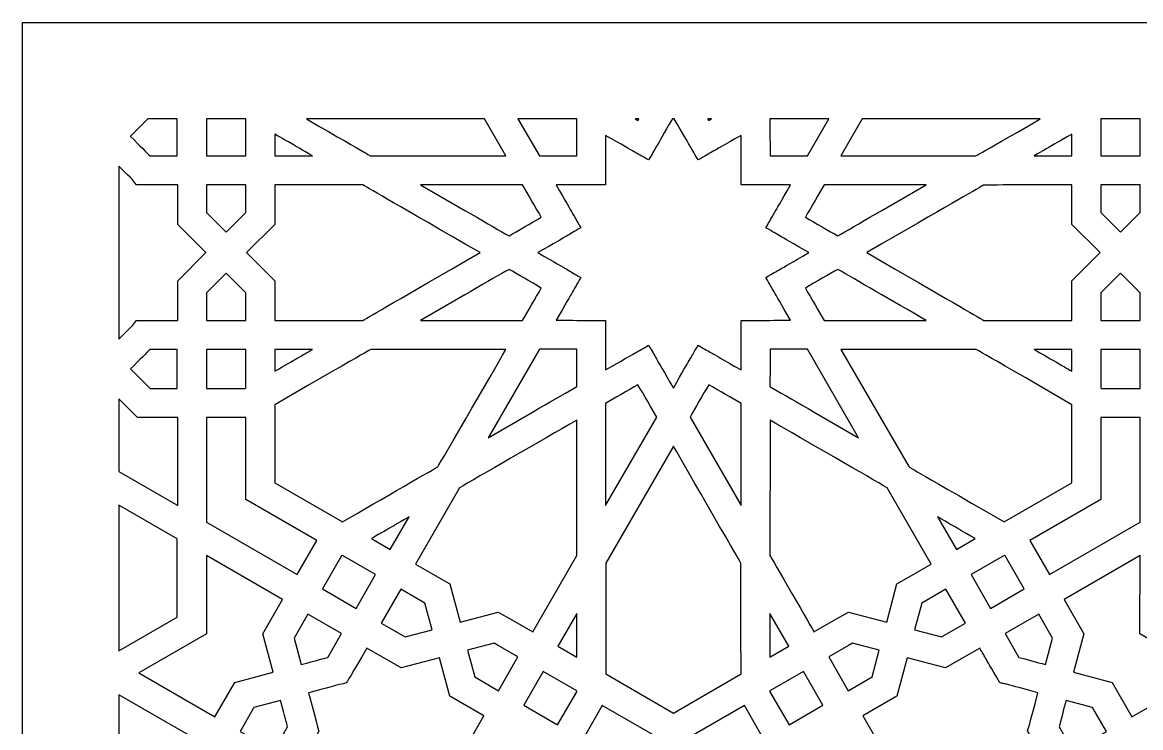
# Model space of a CAD drawing. Header units: millimetres. Extents: x -64 to 64, y -64 to 64.
# Drawn here: x -63.5 to -5, y 26.6 to 63.5 of the extents above; entities that cross this region are included whole.
import ezdxf

# ---------------------------------------------------------------- set-up
doc = ezdxf.new("R2010")
doc.units = ezdxf.units.MM
doc.header["$MEASUREMENT"] = 0
doc.layers.add('layer 1', color=7, linetype='Continuous')

msp = doc.modelspace()

# ---------------------------------------------------------------- linework, layer by layer
at = {"layer": 'layer 1', "color": 250}
for points, knots in [([(-63.5, 63.5), (-63.5, 63.5), (-63.5, -63.5), (-63.5, -63.5), (-63.5, -63.5), (-63.5, -63.5), (63.5, -63.5), (63.5, -63.5), (63.5, -63.5), (63.5, -63.5), (63.5, 63.5), (63.5, 63.5), (63.5, 63.5), (63.5, 63.5), (-63.5, 63.5), (-63.5, 63.5)], [0, 0, 0, 0, 0.2, 0.2, 0.2, 0.2, 0.4, 0.4, 0.4, 0.4, 0.6, 0.6, 0.6, 0.6, 1, 1, 1, 1]), ([(-34.5079, 58.4521), (-34.5079, 58.4521), (-34.5083, 58.4955), (-34.5099, 56.5157), (-34.5099, 56.5157), (-35.1216, 56.5154), (-35.9562, 56.5146), (-36.4629, 56.5146), (-36.4629, 56.5146), (-36.4629, 56.5146), (-37.5813, 58.4521), (-37.5813, 58.4521), (-37.5813, 58.4521), (-37.5813, 58.4521), (-34.5079, 58.4521), (-34.5079, 58.4521)], [0, 0, 0, 0, 0.2, 0.2, 0.2, 0.2, 0.4, 0.4, 0.4, 0.4, 0.6, 0.6, 0.6, 0.6, 1, 1, 1, 1]), ([(-55.4024, 58.4521), (-55.4024, 58.4521), (-55.4024, 56.5203), (-55.4024, 56.5203), (-55.4024, 56.5203), (-55.4024, 56.5203), (-56.824, 56.5203), (-56.824, 56.5203), (-56.824, 56.5203), (-57.0068, 56.7034), (-57.3163, 57.0131), (-57.846, 57.5419), (-57.846, 57.5419), (-57.846, 57.5419), (-57.8469, 57.5426), (-57.8469, 57.5426), (-57.8469, 57.5426), (-57.8469, 57.5426), (-56.937, 58.4521), (-56.937, 58.4521), (-56.937, 58.4521), (-56.937, 58.4521), (-55.4024, 58.4521), (-55.4024, 58.4521)], [0, 0, 0, 0, 0.1428571, 0.1428571, 0.1428571, 0.1428571, 0.2857143, 0.2857143, 0.2857143, 0.2857143, 0.4285714, 0.4285714, 0.4285714, 0.4285714, 0.5714286, 0.5714286, 0.5714286, 0.5714286, 0.7142857, 0.7142857, 0.7142857, 0.7142857, 1, 1, 1, 1]), ([(-51.8177, 58.4521), (-51.8177, 58.4521), (-51.8177, 56.5189), (-51.8177, 56.5189), (-51.8177, 56.5189), (-51.8177, 56.5189), (-53.8624, 56.5189), (-53.8624, 56.5189), (-53.8624, 56.5189), (-53.8624, 56.5189), (-53.8624, 58.4521), (-53.8624, 58.4521), (-53.8624, 58.4521), (-53.8624, 58.4521), (-51.8177, 58.4521), (-51.8177, 58.4521)], [0, 0, 0, 0, 0.2, 0.2, 0.2, 0.2, 0.4, 0.4, 0.4, 0.4, 0.6, 0.6, 0.6, 0.6, 1, 1, 1, 1]), ([(-39.3351, 58.4521), (-39.3351, 58.4521), (-38.2134, 56.5189), (-38.2134, 56.5189), (-38.2134, 56.5189), (-38.369, 56.5189), (-45.1316, 56.5171), (-45.2871, 56.5217), (-45.2871, 56.5217), (-45.2871, 56.5217), (-45.1441, 56.4325), (-48.6424, 58.4521), (-48.6424, 58.4521), (-48.6424, 58.4521), (-39.3351, 58.4521), (-39.3351, 58.4521)], [0, 0, 0, 0, 0.2, 0.2, 0.2, 0.2, 0.4, 0.4, 0.4, 0.4, 0.6, 0.6, 0.6, 0.6, 1, 1, 1, 1]), ([(-29.4037, 58.4521), (-28.4263, 56.7609), (-28.693, 57.2213), (-28.1619, 56.3062), (-28.1619, 56.3062), (-27.3389, 56.7708), (-27.764, 56.5273), (-25.9133, 57.5941), (-25.9133, 57.5941), (-25.9122, 55.4426), (-25.9143, 56.1993), (-25.9094, 55.0037), (-25.9094, 55.0037), (-24.8871, 55.0012), (-25.2776, 55.0016), (-23.3239, 55.0005), (-23.3239, 55.0005), (-24.3403, 53.2398), (-24.1632, 53.5464), (-24.6126, 52.7618), (-24.6126, 52.7618), (-23.798, 52.2845), (-24.2069, 52.5216), (-22.3721, 51.4615), (-22.3721, 51.4615), (-24.2066, 50.4017), (-23.798, 50.6388), (-24.6126, 50.1611), (-24.6126, 50.1611), (-24.1646, 49.3787), (-24.3459, 49.6933), (-23.3239, 47.9227), (-23.3239, 47.9227), (-25.2734, 47.9217), (-24.886, 47.922), (-25.9094, 47.9192), (-25.9094, 47.9192), (-25.914, 45.7045), (-25.9133, 46.2139), (-25.9133, 45.3288), (-25.9133, 45.3288), (-27.7643, 46.3963), (-27.3396, 46.1525), (-28.1619, 46.6171), (-28.1619, 46.6171), (-28.6717, 45.7383), (-28.4456, 46.1289), (-29.4543, 44.3833), (-29.4543, 44.3833), (-30.4847, 46.1666), (-30.3401, 45.9161), (-30.7468, 46.6171), (-30.7468, 46.6171), (-31.5513, 46.1627), (-31.2036, 46.3621), (-32.9946, 45.3295), (-32.9946, 45.3295), (-32.9946, 45.3778), (-32.9989, 47.8709), (-32.999, 47.9192), (-32.999, 47.9192), (-34.0216, 47.922), (-33.6309, 47.9217), (-35.5845, 47.9227), (-35.5845, 47.9227), (-34.5682, 49.6835), (-34.7452, 49.3769), (-34.2959, 50.1611), (-34.2959, 50.1611), (-35.0698, 50.6148), (-34.7395, 50.4236), (-36.535, 51.4615), (-36.535, 51.4615), (-34.7772, 52.4778), (-35.0762, 52.3046), (-34.2959, 52.7618), (-34.2959, 52.7618), (-34.7441, 53.5446), (-34.5627, 53.2299), (-35.5845, 55.0005), (-35.5845, 55.0005), (-33.6353, 55.0016), (-34.0224, 55.0012), (-32.999, 55.0037), (-32.999, 55.0037), (-32.9989, 55.0524), (-32.9946, 57.5455), (-32.9946, 57.5938), (-32.9946, 57.5938), (-31.2033, 56.5609), (-31.5513, 56.7605), (-30.7468, 56.3062), (-30.7468, 56.3062), (-30.3578, 56.9768), (-30.4309, 56.8494), (-29.5047, 58.4521), (-29.5047, 58.4521), (-29.5047, 58.4521), (-29.4037, 58.4521), (-29.4037, 58.4521)], [0, 0, 0, 0, 0.0384615, 0.0384615, 0.0384615, 0.0384615, 0.0769231, 0.0769231, 0.0769231, 0.0769231, 0.1153846, 0.1153846, 0.1153846, 0.1153846, 0.1538462, 0.1538462, 0.1538462, 0.1538462, 0.1923077, 0.1923077, 0.1923077, 0.1923077, 0.2307692, 0.2307692, 0.2307692, 0.2307692, 0.2692308, 0.2692308, 0.2692308, 0.2692308, 0.3076923, 0.3076923, 0.3076923, 0.3076923, 0.3461538, 0.3461538, 0.3461538, 0.3461538, 0.3846154, 0.3846154, 0.3846154, 0.3846154, 0.4230769, 0.4230769, 0.4230769, 0.4230769, 0.4615385, 0.4615385, 0.4615385, 0.4615385, 0.5, 0.5, 0.5, 0.5, 0.5384615, 0.5384615, 0.5384615, 0.5384615, 0.5769231, 0.5769231, 0.5769231, 0.5769231, 0.6153846, 0.6153846, 0.6153846, 0.6153846, 0.6538462, 0.6538462, 0.6538462, 0.6538462, 0.6923077, 0.6923077, 0.6923077, 0.6923077, 0.7307692, 0.7307692, 0.7307692, 0.7307692, 0.7692308, 0.7692308, 0.7692308, 0.7692308, 0.8076923, 0.8076923, 0.8076923, 0.8076923, 0.8461538, 0.8461538, 0.8461538, 0.8461538, 0.8846154, 0.8846154, 0.8846154, 0.8846154, 0.9230769, 0.9230769, 0.9230769, 0.9230769, 1, 1, 1, 1]), ([(-31.2538, 58.4521), (-31.2699, 58.4242), (-31.2877, 58.3935), (-31.3034, 58.3667), (-31.3034, 58.3667), (-31.3512, 58.3942), (-31.4011, 58.4228), (-31.4518, 58.4521), (-31.4518, 58.4521), (-31.4518, 58.4521), (-31.2538, 58.4521), (-31.2538, 58.4521)], [0, 0, 0, 0, 0.25, 0.25, 0.25, 0.25, 0.5, 0.5, 0.5, 0.5, 1, 1, 1, 1]), ([(-27.4567, 58.4521), (-27.5075, 58.4228), (-27.5572, 58.3942), (-27.6052, 58.3667), (-27.6052, 58.3667), (-27.6207, 58.3935), (-27.6384, 58.4242), (-27.6546, 58.4521), (-27.6546, 58.4521), (-27.6546, 58.4521), (-27.4567, 58.4521), (-27.4567, 58.4521)], [0, 0, 0, 0, 0.25, 0.25, 0.25, 0.25, 0.5, 0.5, 0.5, 0.5, 1, 1, 1, 1]), ([(-21.3272, 58.4521), (-21.3272, 58.4521), (-22.4455, 56.5146), (-22.4455, 56.5146), (-22.4455, 56.5146), (-22.9521, 56.5146), (-23.7867, 56.5154), (-24.3988, 56.5157), (-24.3988, 56.5157), (-24.3988, 56.5485), (-24.3995, 58.4161), (-24.3999, 58.4521), (-24.3999, 58.4521), (-24.3999, 58.4521), (-21.3272, 58.4521), (-21.3272, 58.4521)], [0, 0, 0, 0, 0.2, 0.2, 0.2, 0.2, 0.4, 0.4, 0.4, 0.4, 0.6, 0.6, 0.6, 0.6, 1, 1, 1, 1]), ([(-10.2665, 58.4521), (-13.807, 56.4067), (-13.643, 56.5196), (-13.643, 56.5196), (-13.643, 56.5196), (-13.643, 56.5196), (-20.695, 56.5189), (-20.695, 56.5189), (-20.695, 56.5189), (-20.695, 56.5189), (-19.5788, 58.4521), (-19.5788, 58.4521), (-19.5788, 58.4521), (-19.5788, 58.4521), (-10.2665, 58.4521), (-10.2665, 58.4521)], [0, 0, 0, 0, 0.2, 0.2, 0.2, 0.2, 0.4, 0.4, 0.4, 0.4, 0.6, 0.6, 0.6, 0.6, 1, 1, 1, 1]), ([(-5.0461, 58.4521), (-5.0461, 58.4521), (-5.0461, 56.5189), (-5.0461, 56.5189), (-5.0461, 56.5189), (-5.0461, 56.5189), (-7.0915, 56.5189), (-7.0915, 56.5189), (-7.0915, 56.5189), (-7.0915, 56.5189), (-7.0908, 58.4521), (-7.0908, 58.4521), (-7.0908, 58.4521), (-7.0908, 58.4521), (-5.0461, 58.4521), (-5.0461, 58.4521)], [0, 0, 0, 0, 0.2, 0.2, 0.2, 0.2, 0.4, 0.4, 0.4, 0.4, 0.6, 0.6, 0.6, 0.6, 1, 1, 1, 1]), ([(-50.3034, 56.5189), (-50.3034, 56.5189), (-50.3034, 57.6626), (-50.3034, 57.6626), (-50.3034, 57.6626), (-49.4336, 57.1606), (-49.4422, 57.1655), (-48.3222, 56.5189), (-48.3222, 56.5189), (-48.3222, 56.5189), (-50.3034, 56.5189), (-50.3034, 56.5189)], [0, 0, 0, 0, 0.25, 0.25, 0.25, 0.25, 0.5, 0.5, 0.5, 0.5, 1, 1, 1, 1]), ([(-8.6057, 57.6626), (-8.6057, 57.6626), (-8.606, 56.5189), (-8.606, 56.5189), (-8.606, 56.5189), (-8.606, 56.5189), (-10.5865, 56.5189), (-10.5865, 56.5189), (-10.5865, 56.5189), (-9.5155, 57.1373), (-10.0803, 56.8113), (-8.6057, 57.6626)], [0, 0, 0, 0, 0.25, 0.25, 0.25, 0.25, 0.5, 0.5, 0.5, 0.5, 1, 1, 1, 1]), ([(-58.4522, 55.9812), (-57.6187, 55.1483), (-57.808, 55.3572), (-57.5251, 55.0044), (-57.5251, 55.0044), (-56.3999, 55.0044), (-56.5003, 55.0044), (-55.3766, 55.0044), (-55.3766, 55.0044), (-55.3766, 55.0044), (-55.3766, 52.929), (-55.3766, 52.929), (-55.3766, 52.929), (-55.3766, 52.929), (-53.9091, 51.4615), (-53.9091, 51.4615), (-53.9091, 51.4615), (-53.9091, 51.4615), (-55.3766, 49.9943), (-55.3766, 49.9943), (-55.3766, 49.9943), (-55.3766, 49.9943), (-55.3766, 47.9189), (-55.3766, 47.9189), (-55.3766, 47.9189), (-56.5, 47.9189), (-56.4005, 47.9189), (-57.5251, 47.9189), (-57.5251, 47.9189), (-57.8073, 47.5661), (-57.617, 47.7763), (-58.4522, 46.9417), (-58.4522, 46.9417), (-58.4522, 46.9417), (-58.4522, 55.9812), (-58.4522, 55.9812)], [0, 0, 0, 0, 0.1, 0.1, 0.1, 0.1, 0.2, 0.2, 0.2, 0.2, 0.3, 0.3, 0.3, 0.3, 0.4, 0.4, 0.4, 0.4, 0.5, 0.5, 0.5, 0.5, 0.6, 0.6, 0.6, 0.6, 0.7, 0.7, 0.7, 0.7, 0.8, 0.8, 0.8, 0.8, 1, 1, 1, 1]), ([(-51.8162, 53.5563), (-51.8162, 53.5563), (-52.8389, 52.5332), (-52.8389, 52.5332), (-52.8389, 52.5332), (-52.8389, 52.5332), (-53.8624, 53.5563), (-53.8624, 53.5563), (-53.8624, 53.5563), (-53.8624, 53.5563), (-53.8624, 55.0044), (-53.8624, 55.0044), (-53.8624, 55.0044), (-53.8624, 55.0044), (-51.8177, 55.0044), (-51.8177, 55.0044), (-51.8177, 55.0044), (-51.8177, 53.7796), (-51.8162, 53.6815), (-51.8162, 53.5563)], [0, 0, 0, 0, 0.1666667, 0.1666667, 0.1666667, 0.1666667, 0.3333333, 0.3333333, 0.3333333, 0.3333333, 0.5, 0.5, 0.5, 0.5, 0.6666667, 0.6666667, 0.6666667, 0.6666667, 1, 1, 1, 1]), ([(-39.565, 51.4615), (-43.8847, 48.967), (-45.2535, 48.176), (-45.6972, 47.9189), (-45.6972, 47.9189), (-47.4195, 47.9189), (-48.5498, 47.9189), (-50.3018, 47.9189), (-50.3018, 47.9189), (-50.3018, 48.4205), (-50.3018, 48.7119), (-50.3018, 49.9943), (-50.3018, 49.9943), (-50.3018, 49.9943), (-51.7693, 51.4615), (-51.7693, 51.4615), (-51.7693, 51.4615), (-51.7693, 51.4615), (-50.3018, 52.929), (-50.3018, 52.929), (-50.3018, 52.929), (-50.3018, 52.929), (-50.3018, 55.0044), (-50.3018, 55.0044), (-50.3018, 55.0044), (-48.5479, 55.0044), (-47.426, 55.0044), (-45.6972, 55.0044), (-45.6972, 55.0044), (-45.2535, 54.7472), (-43.8847, 53.9563), (-39.565, 51.4615)], [0, 0, 0, 0, 0.1111111, 0.1111111, 0.1111111, 0.1111111, 0.2222222, 0.2222222, 0.2222222, 0.2222222, 0.3333333, 0.3333333, 0.3333333, 0.3333333, 0.4444444, 0.4444444, 0.4444444, 0.4444444, 0.5555556, 0.5555556, 0.5555556, 0.5555556, 0.6666667, 0.6666667, 0.6666667, 0.6666667, 0.7777778, 0.7777778, 0.7777778, 0.7777778, 1, 1, 1, 1]), ([(-42.6716, 55.0044), (-42.6716, 55.0044), (-37.3348, 55.0044), (-37.3348, 55.0044), (-37.3348, 55.0044), (-37.0818, 54.5659), (-36.6657, 53.8445), (-36.359, 53.3125), (-36.359, 53.3125), (-36.8881, 53.0063), (-37.6134, 52.5872), (-38.0493, 52.3349), (-38.0493, 52.3349), (-38.8904, 52.8207), (-40.9869, 54.0314), (-42.6716, 55.0044)], [0, 0, 0, 0, 0.2, 0.2, 0.2, 0.2, 0.4, 0.4, 0.4, 0.4, 0.6, 0.6, 0.6, 0.6, 1, 1, 1, 1]), ([(-20.858, 52.3356), (-21.294, 52.5872), (-22.0197, 53.0066), (-22.5496, 53.3132), (-22.5496, 53.3132), (-22.2426, 53.8452), (-21.8267, 54.5663), (-21.5738, 55.0044), (-21.5738, 55.0044), (-21.5738, 55.0044), (-16.2377, 55.0044), (-16.2377, 55.0044), (-16.2377, 55.0044), (-17.9275, 54.0279), (-20.018, 52.8211), (-20.858, 52.3356)], [0, 0, 0, 0, 0.2, 0.2, 0.2, 0.2, 0.4, 0.4, 0.4, 0.4, 0.6, 0.6, 0.6, 0.6, 1, 1, 1, 1]), ([(-8.6067, 55.0044), (-8.6067, 55.0044), (-8.6067, 52.929), (-8.6067, 52.929), (-8.6067, 52.929), (-8.6067, 52.929), (-7.1392, 51.4615), (-7.1392, 51.4615), (-7.1392, 51.4615), (-7.1392, 51.4615), (-8.6067, 49.9943), (-8.6067, 49.9943), (-8.6067, 49.9943), (-8.6067, 49.9943), (-8.6067, 47.9189), (-8.6067, 47.9189), (-8.6067, 47.9189), (-10.3607, 47.9189), (-11.4826, 47.9189), (-13.2112, 47.9189), (-13.2112, 47.9189), (-13.655, 48.176), (-15.0237, 48.967), (-19.3435, 51.4615), (-19.3435, 51.4615), (-15.1088, 53.9073), (-13.7125, 54.7137), (-13.2412, 54.9871), (-13.2412, 54.9871), (-13.2412, 54.9871), (-13.4521, 55.0044), (-8.6067, 55.0044)], [0, 0, 0, 0, 0.1111111, 0.1111111, 0.1111111, 0.1111111, 0.2222222, 0.2222222, 0.2222222, 0.2222222, 0.3333333, 0.3333333, 0.3333333, 0.3333333, 0.4444444, 0.4444444, 0.4444444, 0.4444444, 0.5555556, 0.5555556, 0.5555556, 0.5555556, 0.6666667, 0.6666667, 0.6666667, 0.6666667, 0.7777778, 0.7777778, 0.7777778, 0.7777778, 1, 1, 1, 1]), ([(-5.0461, 53.5563), (-5.0461, 53.5563), (-6.0695, 52.5332), (-6.0695, 52.5332), (-6.0695, 52.5332), (-6.0695, 52.5332), (-7.0922, 53.5559), (-7.0922, 53.5559), (-7.0922, 53.5559), (-7.0922, 53.6667), (-7.0908, 53.6173), (-7.0908, 55.0044), (-7.0908, 55.0044), (-7.0908, 55.0044), (-5.0461, 55.0044), (-5.0461, 55.0044), (-5.0461, 55.0044), (-5.0461, 55.0044), (-5.0461, 53.5563), (-5.0461, 53.5563)], [0, 0, 0, 0, 0.1666667, 0.1666667, 0.1666667, 0.1666667, 0.3333333, 0.3333333, 0.3333333, 0.3333333, 0.5, 0.5, 0.5, 0.5, 0.6666667, 0.6666667, 0.6666667, 0.6666667, 1, 1, 1, 1]), ([(-53.8624, 47.9189), (-53.8624, 47.9189), (-53.8624, 49.367), (-53.8624, 49.367), (-53.8624, 49.367), (-53.8624, 49.367), (-52.8389, 50.3901), (-52.8389, 50.3901), (-52.8389, 50.3901), (-52.8389, 50.3901), (-51.8162, 49.367), (-51.8162, 49.367), (-51.8162, 49.367), (-51.8162, 49.367), (-51.8177, 49.1952), (-51.8177, 47.9189), (-51.8177, 47.9189), (-51.8177, 47.9189), (-53.8624, 47.9189), (-53.8624, 47.9189)], [0, 0, 0, 0, 0.1666667, 0.1666667, 0.1666667, 0.1666667, 0.3333333, 0.3333333, 0.3333333, 0.3333333, 0.5, 0.5, 0.5, 0.5, 0.6666667, 0.6666667, 0.6666667, 0.6666667, 1, 1, 1, 1]), ([(-37.3348, 47.9189), (-37.3348, 47.9189), (-42.6708, 47.9189), (-42.6708, 47.9189), (-42.6708, 47.9189), (-40.9803, 48.8954), (-38.8891, 50.1033), (-38.0493, 50.588), (-38.0493, 50.588), (-37.6134, 50.3361), (-36.8881, 49.9166), (-36.359, 49.6108), (-36.359, 49.6108), (-36.6657, 49.0784), (-37.0818, 48.357), (-37.3348, 47.9189)], [0, 0, 0, 0, 0.2, 0.2, 0.2, 0.2, 0.4, 0.4, 0.4, 0.4, 0.6, 0.6, 0.6, 0.6, 1, 1, 1, 1]), ([(-16.2366, 47.9189), (-16.2366, 47.9189), (-21.5738, 47.9189), (-21.5738, 47.9189), (-21.5738, 47.9189), (-21.8267, 48.357), (-22.2426, 49.0781), (-22.5496, 49.6101), (-22.5496, 49.6101), (-22.0197, 49.9163), (-21.294, 50.3357), (-20.858, 50.5876), (-20.858, 50.5876), (-20.0163, 50.1015), (-17.9208, 48.8911), (-16.2366, 47.9189)], [0, 0, 0, 0, 0.2, 0.2, 0.2, 0.2, 0.4, 0.4, 0.4, 0.4, 0.6, 0.6, 0.6, 0.6, 1, 1, 1, 1]), ([(-7.0908, 47.9189), (-7.0908, 49.1437), (-7.0922, 49.2418), (-7.0922, 49.367), (-7.0922, 49.367), (-7.0922, 49.367), (-6.0695, 50.3901), (-6.0695, 50.3901), (-6.0695, 50.3901), (-6.0695, 50.3901), (-5.0461, 49.367), (-5.0461, 49.367), (-5.0461, 49.367), (-5.0461, 49.367), (-5.0461, 47.9189), (-5.0461, 47.9189), (-5.0461, 47.9189), (-5.0461, 47.9189), (-7.0908, 47.9189), (-7.0908, 47.9189)], [0, 0, 0, 0, 0.1666667, 0.1666667, 0.1666667, 0.1666667, 0.3333333, 0.3333333, 0.3333333, 0.3333333, 0.5, 0.5, 0.5, 0.5, 0.6666667, 0.6666667, 0.6666667, 0.6666667, 1, 1, 1, 1]), ([(-55.4024, 46.403), (-55.4024, 46.403), (-55.4024, 44.3572), (-55.4024, 44.3572), (-55.4024, 44.3572), (-55.4024, 44.3572), (-56.8234, 44.3572), (-56.8234, 44.3572), (-56.8234, 44.3572), (-56.8234, 44.3572), (-57.8463, 45.3803), (-57.8463, 45.3803), (-57.8463, 45.3803), (-57.314, 45.9119), (-57.0049, 46.2202), (-56.8224, 46.403), (-56.8224, 46.403), (-56.8224, 46.403), (-55.4024, 46.403), (-55.4024, 46.403)], [0, 0, 0, 0, 0.1666667, 0.1666667, 0.1666667, 0.1666667, 0.3333333, 0.3333333, 0.3333333, 0.3333333, 0.5, 0.5, 0.5, 0.5, 0.6666667, 0.6666667, 0.6666667, 0.6666667, 1, 1, 1, 1]), ([(-51.8162, 46.4044), (-51.8162, 45.5433), (-51.8162, 45.2568), (-51.8162, 44.3869), (-51.8162, 44.3869), (-51.8162, 44.3869), (-51.8674, 44.3572), (-51.8674, 44.3572), (-51.8674, 44.3572), (-51.8674, 44.3572), (-53.8624, 44.3572), (-53.8624, 44.3572), (-53.8624, 44.3572), (-53.8624, 44.3572), (-53.8624, 46.4044), (-53.8624, 46.4044), (-53.8624, 46.4044), (-53.8624, 46.4044), (-51.8162, 46.4044), (-51.8162, 46.4044)], [0, 0, 0, 0, 0.1666667, 0.1666667, 0.1666667, 0.1666667, 0.3333333, 0.3333333, 0.3333333, 0.3333333, 0.5, 0.5, 0.5, 0.5, 0.6666667, 0.6666667, 0.6666667, 0.6666667, 1, 1, 1, 1]), ([(-45.2654, 46.4037), (-45.2654, 46.4037), (-38.2134, 46.4044), (-38.2134, 46.4044), (-38.2134, 46.4044), (-38.315, 46.2284), (-41.6526, 40.4294), (-41.7759, 40.2678), (-41.7759, 40.2678), (-41.7759, 40.2678), (-44.8291, 38.4962), (-46.7625, 37.3817), (-46.7625, 37.3817), (-46.7625, 37.3817), (-50.3018, 39.4254), (-50.3018, 39.4254), (-50.3018, 39.4254), (-50.3018, 40.9893), (-50.3018, 42.0931), (-50.3018, 43.5123), (-50.3018, 43.5123), (-45.0321, 46.5547), (-45.2654, 46.4037), (-45.2654, 46.4037)], [0, 0, 0, 0, 0.1428571, 0.1428571, 0.1428571, 0.1428571, 0.2857143, 0.2857143, 0.2857143, 0.2857143, 0.4285714, 0.4285714, 0.4285714, 0.4285714, 0.5714286, 0.5714286, 0.5714286, 0.5714286, 0.7142857, 0.7142857, 0.7142857, 0.7142857, 1, 1, 1, 1]), ([(-50.3018, 45.2614), (-50.3018, 45.2614), (-50.3018, 46.4044), (-50.3018, 46.4044), (-50.3018, 46.4044), (-50.3018, 46.4044), (-48.3222, 46.4044), (-48.3222, 46.4044), (-48.3222, 46.4044), (-48.9412, 46.047), (-49.1758, 45.9116), (-50.3018, 45.2614)], [0, 0, 0, 0, 0.25, 0.25, 0.25, 0.25, 0.5, 0.5, 0.5, 0.5, 1, 1, 1, 1]), ([(-39.1309, 41.7865), (-39.1309, 41.7865), (-36.4629, 46.4083), (-36.4629, 46.4083), (-36.4629, 46.4083), (-35.9562, 46.4083), (-35.1216, 46.4079), (-34.5099, 46.4076), (-34.5099, 46.4076), (-34.5098, 46.2019), (-34.5088, 44.6578), (-34.5079, 44.4549), (-34.5079, 44.4549), (-35.3465, 43.9706), (-37.4413, 42.7616), (-39.1309, 41.7865)], [0, 0, 0, 0, 0.2, 0.2, 0.2, 0.2, 0.4, 0.4, 0.4, 0.4, 0.6, 0.6, 0.6, 0.6, 1, 1, 1, 1]), ([(-22.4455, 46.4083), (-22.4455, 46.4083), (-19.7778, 41.7865), (-19.7778, 41.7865), (-19.7778, 41.7865), (-21.4701, 42.7634), (-23.5606, 43.9699), (-24.3995, 44.4542), (-24.3995, 44.4542), (-24.3992, 44.9576), (-24.3988, 45.7951), (-24.3988, 46.4076), (-24.3988, 46.4076), (-23.7867, 46.4079), (-22.9521, 46.4083), (-22.4455, 46.4083)], [0, 0, 0, 0, 0.2, 0.2, 0.2, 0.2, 0.4, 0.4, 0.4, 0.4, 0.6, 0.6, 0.6, 0.6, 1, 1, 1, 1]), ([(-8.6067, 43.5123), (-8.6067, 43.5123), (-8.6067, 39.4254), (-8.6067, 39.4254), (-8.6067, 39.4254), (-8.6067, 39.4254), (-12.1461, 37.3817), (-12.1461, 37.3817), (-12.1461, 37.3817), (-17.3845, 40.4019), (-16.8938, 40.1158), (-17.1376, 40.2728), (-17.1376, 40.2728), (-17.1376, 40.2728), (-20.695, 46.4044), (-20.695, 46.4044), (-20.695, 46.4044), (-20.695, 46.4044), (-13.6215, 46.4016), (-13.6215, 46.4016), (-13.6215, 46.4016), (-13.6215, 46.4016), (-13.8659, 46.5529), (-8.6067, 43.5123)], [0, 0, 0, 0, 0.1428571, 0.1428571, 0.1428571, 0.1428571, 0.2857143, 0.2857143, 0.2857143, 0.2857143, 0.4285714, 0.4285714, 0.4285714, 0.4285714, 0.5714286, 0.5714286, 0.5714286, 0.5714286, 0.7142857, 0.7142857, 0.7142857, 0.7142857, 1, 1, 1, 1]), ([(-8.6053, 45.2603), (-8.6081, 45.2621), (-9.718, 45.9027), (-10.5865, 46.4044), (-10.5865, 46.4044), (-10.5865, 46.4044), (-8.6053, 46.4044), (-8.6053, 46.4044), (-8.6053, 46.4044), (-8.6053, 46.4044), (-8.6053, 45.2603), (-8.6053, 45.2603)], [0, 0, 0, 0, 0.25, 0.25, 0.25, 0.25, 0.5, 0.5, 0.5, 0.5, 1, 1, 1, 1]), ([(-5.0461, 46.4044), (-5.0461, 46.4044), (-5.0461, 44.3572), (-5.0461, 44.3572), (-5.0461, 44.3572), (-5.0461, 44.3572), (-7.0411, 44.3572), (-7.0411, 44.3572), (-7.0411, 44.3572), (-7.0411, 44.3572), (-7.0908, 44.3858), (-7.0908, 44.3858), (-7.0908, 44.3858), (-7.0908, 44.3858), (-7.0908, 46.4044), (-7.0908, 46.4044), (-7.0908, 46.4044), (-7.0908, 46.4044), (-5.0461, 46.4044), (-5.0461, 46.4044)], [0, 0, 0, 0, 0.1666667, 0.1666667, 0.1666667, 0.1666667, 0.3333333, 0.3333333, 0.3333333, 0.3333333, 0.5, 0.5, 0.5, 0.5, 0.6666667, 0.6666667, 0.6666667, 0.6666667, 1, 1, 1, 1]), ([(-32.9944, 38.2436), (-32.9949, 40.1976), (-32.9957, 42.6113), (-32.9964, 43.5804), (-32.9964, 43.5804), (-32.5602, 43.8319), (-31.8334, 44.251), (-31.3034, 44.5565), (-31.3034, 44.5565), (-30.9957, 44.0242), (-30.5792, 43.3031), (-30.3264, 42.8653), (-30.3264, 42.8653), (-30.3264, 42.8653), (-32.9944, 38.2436), (-32.9944, 38.2436)], [0, 0, 0, 0, 0.2, 0.2, 0.2, 0.2, 0.4, 0.4, 0.4, 0.4, 0.6, 0.6, 0.6, 0.6, 1, 1, 1, 1]), ([(-28.5822, 42.8657), (-28.3293, 43.3031), (-27.9125, 44.0242), (-27.6052, 44.5565), (-27.6052, 44.5565), (-27.075, 44.251), (-26.349, 43.8319), (-25.9129, 43.5801), (-25.9129, 43.5801), (-25.9133, 42.6099), (-25.9136, 40.1916), (-25.914, 38.2443), (-25.914, 38.2443), (-25.914, 38.2443), (-28.5822, 42.8657), (-28.5822, 42.8657)], [0, 0, 0, 0, 0.2, 0.2, 0.2, 0.2, 0.4, 0.4, 0.4, 0.4, 0.6, 0.6, 0.6, 0.6, 1, 1, 1, 1]), ([(-58.4522, 43.8189), (-58.4522, 43.8189), (-57.4762, 42.8431), (-57.4762, 42.8431), (-57.4762, 42.8431), (-57.4762, 42.8431), (-55.3766, 42.8431), (-55.3766, 42.8431), (-55.3766, 42.8431), (-55.3766, 42.8431), (-55.3766, 38.2425), (-55.3766, 38.2425), (-55.3766, 38.2425), (-55.3766, 38.2425), (-58.4522, 40.0195), (-58.4522, 40.0195), (-58.4522, 40.0195), (-58.4522, 40.0195), (-58.4522, 43.8189), (-58.4522, 43.8189)], [0, 0, 0, 0, 0.1666667, 0.1666667, 0.1666667, 0.1666667, 0.3333333, 0.3333333, 0.3333333, 0.3333333, 0.5, 0.5, 0.5, 0.5, 0.6666667, 0.6666667, 0.6666667, 0.6666667, 1, 1, 1, 1]), ([(-51.8177, 42.8431), (-51.8177, 42.8431), (-51.8177, 38.5498), (-51.8177, 38.5498), (-51.8177, 38.5498), (-51.8177, 38.5498), (-48.1003, 36.4035), (-48.1003, 36.4035), (-48.1003, 36.4035), (-48.1003, 36.4035), (-49.1208, 34.6354), (-49.1208, 34.6354), (-49.1208, 34.6354), (-49.1208, 34.6354), (-49.1351, 34.6435), (-49.1351, 34.6435), (-49.1351, 34.6435), (-49.1351, 34.6435), (-49.1364, 34.641), (-49.1364, 34.641), (-49.1364, 34.641), (-49.1364, 34.641), (-53.8624, 37.3698), (-53.8624, 37.3698), (-53.8624, 37.3698), (-53.8624, 37.3698), (-53.8624, 42.8431), (-53.8624, 42.8431), (-53.8624, 42.8431), (-53.8624, 42.8431), (-51.8177, 42.8431), (-51.8177, 42.8431)], [0, 0, 0, 0, 0.1111111, 0.1111111, 0.1111111, 0.1111111, 0.2222222, 0.2222222, 0.2222222, 0.2222222, 0.3333333, 0.3333333, 0.3333333, 0.3333333, 0.4444444, 0.4444444, 0.4444444, 0.4444444, 0.5555556, 0.5555556, 0.5555556, 0.5555556, 0.6666667, 0.6666667, 0.6666667, 0.6666667, 0.7777778, 0.7777778, 0.7777778, 0.7777778, 1, 1, 1, 1]), ([(-36.809, 31.6368), (-36.809, 31.6368), (-37.8653, 32.2464), (-37.8653, 32.2464), (-37.8653, 32.2464), (-37.8653, 32.2464), (-37.8661, 32.2449), (-37.8661, 32.2449), (-37.8661, 32.2449), (-37.8661, 32.2449), (-38.6073, 32.6732), (-38.6073, 32.6732), (-38.6073, 32.6732), (-38.6073, 32.6732), (-40.6115, 32.1363), (-40.6115, 32.1363), (-40.6115, 32.1363), (-40.6115, 32.1363), (-41.1489, 34.1408), (-41.1489, 34.1408), (-41.1489, 34.1408), (-41.1489, 34.1408), (-41.9185, 34.5849), (-41.9185, 34.5849), (-41.9185, 34.5849), (-41.9185, 34.5849), (-41.9179, 34.586), (-41.9179, 34.586), (-41.9179, 34.586), (-41.9179, 34.586), (-42.9453, 35.1794), (-42.9453, 35.1794), (-42.9453, 35.1794), (-42.9453, 35.1794), (-40.6436, 39.1661), (-40.6436, 39.1661), (-40.6436, 39.1661), (-39.7691, 39.6699), (-36.3259, 41.6571), (-34.5099, 42.7055), (-34.5099, 42.7055), (-34.5099, 40.5783), (-34.5088, 36.6561), (-34.5069, 35.6239), (-34.5069, 35.6239), (-34.5069, 35.6239), (-36.809, 31.6368), (-36.809, 31.6368)], [0, 0, 0, 0, 0.0769231, 0.0769231, 0.0769231, 0.0769231, 0.1538462, 0.1538462, 0.1538462, 0.1538462, 0.2307692, 0.2307692, 0.2307692, 0.2307692, 0.3076923, 0.3076923, 0.3076923, 0.3076923, 0.3846154, 0.3846154, 0.3846154, 0.3846154, 0.4615385, 0.4615385, 0.4615385, 0.4615385, 0.5384615, 0.5384615, 0.5384615, 0.5384615, 0.6153846, 0.6153846, 0.6153846, 0.6153846, 0.6923077, 0.6923077, 0.6923077, 0.6923077, 0.7692308, 0.7692308, 0.7692308, 0.7692308, 0.8461538, 0.8461538, 0.8461538, 0.8461538, 1, 1, 1, 1]), ([(-24.3981, 42.7052), (-22.5817, 41.6564), (-19.1396, 39.6699), (-18.2651, 39.1661), (-18.2651, 39.1661), (-18.2651, 39.1661), (-15.9643, 35.1815), (-15.9643, 35.1815), (-15.9643, 35.1815), (-15.9643, 35.1815), (-16.9951, 34.586), (-16.9951, 34.586), (-16.9951, 34.586), (-16.9951, 34.586), (-16.9933, 34.5828), (-16.9933, 34.5828), (-16.9933, 34.5828), (-16.9933, 34.5828), (-17.7595, 34.1408), (-17.7595, 34.1408), (-17.7595, 34.1408), (-17.7595, 34.1408), (-18.2972, 32.1363), (-18.2972, 32.1363), (-18.2972, 32.1363), (-18.2972, 32.1363), (-20.3013, 32.6732), (-20.3013, 32.6732), (-20.3013, 32.6732), (-20.3013, 32.6732), (-21.0457, 32.2432), (-21.0457, 32.2432), (-21.0457, 32.2432), (-21.0457, 32.2432), (-21.0474, 32.2464), (-21.0474, 32.2464), (-21.0474, 32.2464), (-21.0474, 32.2464), (-22.1005, 31.6385), (-22.1005, 31.6385), (-22.1005, 31.6385), (-22.1022, 31.6413), (-24.4016, 35.6249), (-24.4016, 35.6249), (-24.4016, 35.6249), (-24.3995, 36.6586), (-24.3988, 40.5779), (-24.3981, 42.7052)], [0, 0, 0, 0, 0.0769231, 0.0769231, 0.0769231, 0.0769231, 0.1538462, 0.1538462, 0.1538462, 0.1538462, 0.2307692, 0.2307692, 0.2307692, 0.2307692, 0.3076923, 0.3076923, 0.3076923, 0.3076923, 0.3846154, 0.3846154, 0.3846154, 0.3846154, 0.4615385, 0.4615385, 0.4615385, 0.4615385, 0.5384615, 0.5384615, 0.5384615, 0.5384615, 0.6153846, 0.6153846, 0.6153846, 0.6153846, 0.6923077, 0.6923077, 0.6923077, 0.6923077, 0.7692308, 0.7692308, 0.7692308, 0.7692308, 0.8461538, 0.8461538, 0.8461538, 0.8461538, 1, 1, 1, 1]), ([(-7.0908, 38.5498), (-7.0908, 38.5498), (-7.0908, 42.8431), (-7.0908, 42.8431), (-7.0908, 42.8431), (-7.0908, 42.8431), (-5.0461, 42.8431), (-5.0461, 42.8431), (-5.0461, 42.8431), (-5.0461, 42.8431), (-5.0461, 37.3698), (-5.0461, 37.3698), (-5.0461, 37.3698), (-5.0461, 37.3698), (-9.7755, 34.6393), (-9.7755, 34.6393), (-9.7755, 34.6393), (-9.7755, 34.6393), (-9.7779, 34.6435), (-9.7779, 34.6435), (-9.7779, 34.6435), (-9.7779, 34.6435), (-9.7885, 34.6371), (-9.7885, 34.6371), (-9.7885, 34.6371), (-9.7885, 34.6371), (-10.8081, 36.4035), (-10.8081, 36.4035), (-10.8081, 36.4035), (-10.8081, 36.4035), (-7.0908, 38.5498), (-7.0908, 38.5498)], [0, 0, 0, 0, 0.1111111, 0.1111111, 0.1111111, 0.1111111, 0.2222222, 0.2222222, 0.2222222, 0.2222222, 0.3333333, 0.3333333, 0.3333333, 0.3333333, 0.4444444, 0.4444444, 0.4444444, 0.4444444, 0.5555556, 0.5555556, 0.5555556, 0.5555556, 0.6666667, 0.6666667, 0.6666667, 0.6666667, 0.7777778, 0.7777778, 0.7777778, 0.7777778, 1, 1, 1, 1]), ([(-25.9189, 35.2231), (-25.9189, 35.2231), (-25.9151, 29.4344), (-25.9151, 29.4323), (-25.9151, 29.4323), (-25.9151, 29.4323), (-29.4543, 27.3893), (-29.4543, 27.3893), (-29.4543, 27.3893), (-29.4543, 27.3893), (-32.9937, 29.4323), (-32.9937, 29.4323), (-32.9937, 29.4323), (-32.9937, 29.6616), (-32.9872, 35.228), (-32.9872, 35.228), (-32.9872, 35.228), (-32.9872, 35.228), (-29.4543, 41.3473), (-29.4543, 41.3473), (-29.4543, 41.3473), (-29.4327, 41.3103), (-25.9189, 35.2231), (-25.9189, 35.2231)], [0, 0, 0, 0, 0.1428571, 0.1428571, 0.1428571, 0.1428571, 0.2857143, 0.2857143, 0.2857143, 0.2857143, 0.4285714, 0.4285714, 0.4285714, 0.4285714, 0.5714286, 0.5714286, 0.5714286, 0.5714286, 0.7142857, 0.7142857, 0.7142857, 0.7142857, 1, 1, 1, 1]), ([(-58.4522, 38.257), (-58.4522, 38.257), (-55.4064, 36.4935), (-55.4064, 36.4935), (-55.4064, 36.4935), (-55.4064, 36.4935), (-55.4054, 32.4048), (-55.4054, 32.4048), (-55.4054, 32.4048), (-55.4054, 32.4048), (-58.4522, 30.6462), (-58.4522, 30.6462), (-58.4522, 30.6462), (-58.4522, 30.6462), (-58.4522, 38.257), (-58.4522, 38.257)], [0, 0, 0, 0, 0.2, 0.2, 0.2, 0.2, 0.4, 0.4, 0.4, 0.4, 0.6, 0.6, 0.6, 0.6, 1, 1, 1, 1]), ([(-44.2568, 35.9364), (-44.2568, 35.9364), (-45.2462, 36.5076), (-45.2462, 36.5076), (-45.2462, 36.5076), (-44.5795, 36.8931), (-44.6655, 36.8434), (-43.2675, 37.6502), (-43.2675, 37.6502), (-43.2675, 37.6502), (-44.2568, 35.9364), (-44.2568, 35.9364)], [0, 0, 0, 0, 0.25, 0.25, 0.25, 0.25, 0.5, 0.5, 0.5, 0.5, 1, 1, 1, 1]), ([(-13.6645, 36.5093), (-13.6645, 36.5093), (-14.653, 35.9385), (-14.653, 35.9385), (-14.653, 35.9385), (-14.653, 35.9385), (-15.6418, 37.6509), (-15.6418, 37.6509), (-15.6418, 37.6509), (-14.3531, 36.9069), (-15.0594, 37.3151), (-13.6645, 36.5093)], [0, 0, 0, 0, 0.25, 0.25, 0.25, 0.25, 0.5, 0.5, 0.5, 0.5, 1, 1, 1, 1]), ([(-53.8669, 35.6239), (-53.8669, 35.6239), (-49.8937, 33.3301), (-49.8937, 33.3301), (-49.8937, 33.3301), (-49.8937, 33.3301), (-50.9293, 31.5362), (-50.9293, 31.5362), (-50.9293, 31.5362), (-50.9293, 31.5362), (-50.391, 29.5264), (-50.391, 29.5264), (-50.391, 29.5264), (-50.391, 29.5264), (-52.3958, 28.9881), (-52.3958, 28.9881), (-52.3958, 28.9881), (-52.3958, 28.9881), (-53.4327, 27.1921), (-53.4327, 27.1921), (-53.4327, 27.1921), (-53.4327, 27.1921), (-57.408, 29.4873), (-57.408, 29.4873), (-57.408, 29.4873), (-57.408, 29.4873), (-53.8703, 31.5295), (-53.8703, 31.5295), (-53.8703, 31.5295), (-53.8703, 31.5295), (-53.8669, 35.6239), (-53.8669, 35.6239)], [0, 0, 0, 0, 0.1111111, 0.1111111, 0.1111111, 0.1111111, 0.2222222, 0.2222222, 0.2222222, 0.2222222, 0.3333333, 0.3333333, 0.3333333, 0.3333333, 0.4444444, 0.4444444, 0.4444444, 0.4444444, 0.5555556, 0.5555556, 0.5555556, 0.5555556, 0.6666667, 0.6666667, 0.6666667, 0.6666667, 0.7777778, 0.7777778, 0.7777778, 0.7777778, 1, 1, 1, 1]), ([(-47.8096, 33.8783), (-47.8096, 33.8783), (-46.8138, 35.603), (-46.8138, 35.603), (-46.8138, 35.603), (-46.8138, 35.603), (-46.7637, 35.632), (-46.7637, 35.632), (-46.7637, 35.632), (-46.7637, 35.632), (-45.0298, 34.6311), (-45.0298, 34.6311), (-45.0298, 34.6311), (-45.0298, 34.6311), (-46.051, 32.863), (-46.051, 32.863), (-46.051, 32.863), (-46.051, 32.863), (-47.8096, 33.8783), (-47.8096, 33.8783)], [0, 0, 0, 0, 0.1666667, 0.1666667, 0.1666667, 0.1666667, 0.3333333, 0.3333333, 0.3333333, 0.3333333, 0.5, 0.5, 0.5, 0.5, 0.6666667, 0.6666667, 0.6666667, 0.6666667, 1, 1, 1, 1]), ([(-12.8619, 32.863), (-12.8619, 32.863), (-13.8818, 34.6294), (-13.8818, 34.6294), (-13.8818, 34.6294), (-13.8818, 34.6294), (-12.1447, 35.632), (-12.1447, 35.632), (-12.1447, 35.632), (-12.1447, 35.632), (-12.0946, 35.603), (-12.0946, 35.603), (-12.0946, 35.603), (-12.0946, 35.603), (-11.0998, 33.8801), (-11.0998, 33.8801), (-11.0998, 33.8801), (-11.0998, 33.8801), (-12.8619, 32.863), (-12.8619, 32.863)], [0, 0, 0, 0, 0.1666667, 0.1666667, 0.1666667, 0.1666667, 0.3333333, 0.3333333, 0.3333333, 0.3333333, 0.5, 0.5, 0.5, 0.5, 0.6666667, 0.6666667, 0.6666667, 0.6666667, 1, 1, 1, 1]), ([(-1.5071, 29.4838), (-1.5071, 29.4838), (-5.4758, 27.1921), (-5.4758, 27.1921), (-5.4758, 27.1921), (-5.4758, 27.1921), (-6.5126, 28.9881), (-6.5126, 28.9881), (-6.5126, 28.9881), (-6.5126, 28.9881), (-8.5217, 29.5275), (-8.5217, 29.5275), (-8.5217, 29.5275), (-8.5217, 29.5275), (-7.9834, 31.5362), (-7.9834, 31.5362), (-7.9834, 31.5362), (-7.9834, 31.5362), (-9.0181, 33.328), (-9.0181, 33.328), (-9.0181, 33.328), (-9.0181, 33.328), (-5.0447, 35.6217), (-5.0447, 35.6217), (-5.0447, 35.6217), (-5.0447, 35.6217), (-5.0532, 31.5299), (-5.0532, 31.5299), (-5.0532, 31.5299), (-5.0532, 31.5299), (-1.5071, 29.4838), (-1.5071, 29.4838)], [0, 0, 0, 0, 0.1111111, 0.1111111, 0.1111111, 0.1111111, 0.2222222, 0.2222222, 0.2222222, 0.2222222, 0.3333333, 0.3333333, 0.3333333, 0.3333333, 0.4444444, 0.4444444, 0.4444444, 0.4444444, 0.5555556, 0.5555556, 0.5555556, 0.5555556, 0.6666667, 0.6666667, 0.6666667, 0.6666667, 0.7777778, 0.7777778, 0.7777778, 0.7777778, 1, 1, 1, 1]), ([(-42.6621, 33.2645), (-42.6621, 33.2645), (-42.6616, 33.2655), (-42.6616, 33.2655), (-42.6616, 33.2655), (-42.6616, 33.2655), (-42.4492, 33.1428), (-42.4492, 33.1428), (-42.4492, 33.1428), (-42.4492, 33.1428), (-42.0745, 31.7454), (-42.0745, 31.7454), (-42.0745, 31.7454), (-42.0745, 31.7454), (-43.4721, 31.3708), (-43.4721, 31.3708), (-43.4721, 31.3708), (-43.4721, 31.3708), (-44.7264, 32.0947), (-44.7264, 32.0947), (-44.7264, 32.0947), (-44.7264, 32.0947), (-43.7038, 33.866), (-43.7038, 33.866), (-43.7038, 33.866), (-43.7038, 33.866), (-42.6621, 33.2645), (-42.6621, 33.2645)], [0, 0, 0, 0, 0.125, 0.125, 0.125, 0.125, 0.25, 0.25, 0.25, 0.25, 0.375, 0.375, 0.375, 0.375, 0.5, 0.5, 0.5, 0.5, 0.625, 0.625, 0.625, 0.625, 0.75, 0.75, 0.75, 0.75, 1, 1, 1, 1]), ([(-15.2047, 33.866), (-15.2047, 33.866), (-14.182, 32.0947), (-14.182, 32.0947), (-14.182, 32.0947), (-14.182, 32.0947), (-15.4365, 31.3708), (-15.4365, 31.3708), (-15.4365, 31.3708), (-15.4365, 31.3708), (-16.8338, 31.7454), (-16.8338, 31.7454), (-16.8338, 31.7454), (-16.8338, 31.7454), (-16.4592, 33.1428), (-16.4592, 33.1428), (-16.4592, 33.1428), (-16.4592, 33.1428), (-16.2468, 33.2655), (-16.2468, 33.2655), (-16.2468, 33.2655), (-16.2468, 33.2655), (-16.2465, 33.2645), (-16.2465, 33.2645), (-16.2465, 33.2645), (-16.2465, 33.2645), (-15.2047, 33.866), (-15.2047, 33.866)], [0, 0, 0, 0, 0.125, 0.125, 0.125, 0.125, 0.25, 0.25, 0.25, 0.25, 0.375, 0.375, 0.375, 0.375, 0.5, 0.5, 0.5, 0.5, 0.625, 0.625, 0.625, 0.625, 0.75, 0.75, 0.75, 0.75, 1, 1, 1, 1]), ([(-46.8103, 31.5496), (-46.8103, 31.5496), (-47.5325, 30.299), (-47.5325, 30.299), (-47.5325, 30.299), (-47.7459, 30.2419), (-48.088, 30.1498), (-48.6426, 30.0013), (-48.6426, 30.0013), (-48.6426, 30.0013), (-48.9206, 29.9265), (-48.9206, 29.9265), (-48.9206, 29.9265), (-48.9206, 29.9265), (-49.2917, 31.3115), (-49.2917, 31.3115), (-49.2917, 31.3115), (-49.2917, 31.3115), (-48.5681, 32.5646), (-48.5681, 32.5646), (-48.5681, 32.5646), (-48.5681, 32.5646), (-46.8103, 31.5496), (-46.8103, 31.5496)], [0, 0, 0, 0, 0.1428571, 0.1428571, 0.1428571, 0.1428571, 0.2857143, 0.2857143, 0.2857143, 0.2857143, 0.4285714, 0.4285714, 0.4285714, 0.4285714, 0.5714286, 0.5714286, 0.5714286, 0.5714286, 0.7142857, 0.7142857, 0.7142857, 0.7142857, 1, 1, 1, 1]), ([(-35.4977, 30.8797), (-35.4977, 30.8797), (-34.5085, 32.5928), (-34.5085, 32.5928), (-34.5085, 32.5928), (-34.5084, 31.9825), (-34.5083, 31.2272), (-34.5082, 30.3082), (-34.5082, 30.3082), (-34.5082, 30.3082), (-35.4977, 30.8797), (-35.4977, 30.8797)], [0, 0, 0, 0, 0.25, 0.25, 0.25, 0.25, 0.5, 0.5, 0.5, 0.5, 1, 1, 1, 1]), ([(-24.4002, 30.3107), (-24.4002, 31.2279), (-24.3999, 31.9828), (-24.3999, 32.5928), (-24.3999, 32.5928), (-24.3999, 32.5928), (-23.4117, 30.8815), (-23.4117, 30.8815), (-23.4117, 30.8815), (-23.4117, 30.8815), (-24.4002, 30.3107), (-24.4002, 30.3107)], [0, 0, 0, 0, 0.25, 0.25, 0.25, 0.25, 0.5, 0.5, 0.5, 0.5, 1, 1, 1, 1]), ([(-10.3403, 32.5646), (-10.3403, 32.5646), (-9.6167, 31.3115), (-9.6167, 31.3115), (-9.6167, 31.3115), (-9.6167, 31.3115), (-9.9882, 29.9254), (-9.9882, 29.9254), (-9.9882, 29.9254), (-10.4496, 30.05), (-11.0148, 30.2017), (-11.3803, 30.2987), (-11.3803, 30.2987), (-11.3803, 30.2987), (-12.1013, 31.5479), (-12.1013, 31.5479), (-12.1013, 31.5479), (-12.1013, 31.5479), (-10.3403, 32.5646), (-10.3403, 32.5646)], [0, 0, 0, 0, 0.1666667, 0.1666667, 0.1666667, 0.1666667, 0.3333333, 0.3333333, 0.3333333, 0.3333333, 0.5, 0.5, 0.5, 0.5, 0.6666667, 0.6666667, 0.6666667, 0.6666667, 1, 1, 1, 1]), ([(-37.582, 30.3315), (-37.582, 30.3315), (-38.6044, 28.5605), (-38.6044, 28.5605), (-38.6044, 28.5605), (-38.6044, 28.5605), (-39.8445, 29.2767), (-39.8445, 29.2767), (-39.8445, 29.2767), (-39.8445, 29.2767), (-40.2187, 30.674), (-40.2187, 30.674), (-40.2187, 30.674), (-40.2187, 30.674), (-38.8211, 31.0483), (-38.8211, 31.0483), (-38.8211, 31.0483), (-38.8211, 31.0483), (-38.6089, 30.9256), (-38.6089, 30.9256), (-38.6089, 30.9256), (-38.6089, 30.9256), (-38.6097, 30.9245), (-38.6097, 30.9245), (-38.6097, 30.9245), (-38.6097, 30.9245), (-37.582, 30.3315), (-37.582, 30.3315)], [0, 0, 0, 0, 0.125, 0.125, 0.125, 0.125, 0.25, 0.25, 0.25, 0.25, 0.375, 0.375, 0.375, 0.375, 0.5, 0.5, 0.5, 0.5, 0.625, 0.625, 0.625, 0.625, 0.75, 0.75, 0.75, 0.75, 1, 1, 1, 1]), ([(-20.2995, 30.9256), (-20.2995, 30.9256), (-20.0875, 31.0483), (-20.0875, 31.0483), (-20.0875, 31.0483), (-20.0875, 31.0483), (-18.6898, 30.674), (-18.6898, 30.674), (-18.6898, 30.674), (-18.6898, 30.674), (-19.0641, 29.2767), (-19.0641, 29.2767), (-19.0641, 29.2767), (-19.0641, 29.2767), (-20.3073, 28.5584), (-20.3073, 28.5584), (-20.3073, 28.5584), (-20.3073, 28.5584), (-21.3296, 30.3294), (-21.3296, 30.3294), (-21.3296, 30.3294), (-21.3296, 30.3294), (-20.2988, 30.9245), (-20.2988, 30.9245), (-20.2988, 30.9245), (-20.2988, 30.9245), (-20.2995, 30.9256), (-20.2995, 30.9256)], [0, 0, 0, 0, 0.125, 0.125, 0.125, 0.125, 0.25, 0.25, 0.25, 0.25, 0.375, 0.375, 0.375, 0.375, 0.5, 0.5, 0.5, 0.5, 0.625, 0.625, 0.625, 0.625, 0.75, 0.75, 0.75, 0.75, 1, 1, 1, 1]), ([(-49.0295, 24.6503), (-49.0295, 24.6503), (-47.9964, 26.4407), (-47.9964, 26.4407), (-47.9964, 26.4407), (-48.1281, 26.9268), (-48.5344, 28.4484), (-48.5344, 28.4484), (-48.5344, 28.4484), (-47.5965, 28.7009), (-46.9882, 28.8636), (-46.5544, 28.9616), (-46.5544, 28.9616), (-46.5544, 28.9616), (-46.2539, 29.4577), (-45.4837, 30.7834), (-45.4837, 30.7834), (-45.4837, 30.7834), (-43.686, 29.7459), (-43.686, 29.7459), (-43.686, 29.7459), (-43.686, 29.7459), (-41.6816, 30.2828), (-41.6816, 30.2828), (-41.6816, 30.2828), (-41.6816, 30.2828), (-41.1449, 28.279), (-41.1449, 28.279), (-41.1449, 28.279), (-41.1449, 28.279), (-39.3612, 27.2489), (-39.3612, 27.2489), (-39.3612, 27.2489), (-39.3612, 27.2489), (-40.3967, 25.4543), (-40.3967, 25.4543), (-40.3967, 25.4543), (-40.2901, 25.0617), (-39.8812, 23.5331), (-39.858, 23.4449), (-39.858, 23.4449), (-41.2684, 23.0526), (-41.2349, 23.0981), (-41.8385, 22.9334), (-41.8385, 22.9334), (-41.8385, 22.9334), (-42.1685, 22.3753), (-42.9004, 21.1116), (-42.9004, 21.1116), (-42.9004, 21.1116), (-44.698, 22.1492), (-44.698, 22.1492), (-44.698, 22.1492), (-44.698, 22.1492), (-46.7024, 21.6126), (-46.7024, 21.6126), (-46.7024, 21.6126), (-46.7024, 21.6126), (-47.2391, 23.6164), (-47.2391, 23.6164), (-47.2391, 23.6164), (-47.2391, 23.6164), (-49.0295, 24.6503), (-49.0295, 24.6503)], [0, 0, 0, 0, 0.0588235, 0.0588235, 0.0588235, 0.0588235, 0.1176471, 0.1176471, 0.1176471, 0.1176471, 0.1764706, 0.1764706, 0.1764706, 0.1764706, 0.2352941, 0.2352941, 0.2352941, 0.2352941, 0.2941176, 0.2941176, 0.2941176, 0.2941176, 0.3529412, 0.3529412, 0.3529412, 0.3529412, 0.4117647, 0.4117647, 0.4117647, 0.4117647, 0.4705882, 0.4705882, 0.4705882, 0.4705882, 0.5294118, 0.5294118, 0.5294118, 0.5294118, 0.5882353, 0.5882353, 0.5882353, 0.5882353, 0.6470588, 0.6470588, 0.6470588, 0.6470588, 0.7058824, 0.7058824, 0.7058824, 0.7058824, 0.7647059, 0.7647059, 0.7647059, 0.7647059, 0.8235294, 0.8235294, 0.8235294, 0.8235294, 0.8823529, 0.8823529, 0.8823529, 0.8823529, 1, 1, 1, 1]), ([(-15.2224, 29.7459), (-15.2224, 29.7459), (-13.4246, 30.7834), (-13.4246, 30.7834), (-13.4246, 30.7834), (-13.093, 30.2087), (-13.3001, 30.5678), (-12.4023, 29.0124), (-12.4023, 29.0124), (-12.4023, 29.0124), (-12.4023, 29.0124), (-12.4023, 29.0124), (-12.4023, 29.0124), (-12.4023, 29.0124), (-12.4019, 29.0121), (-12.4019, 29.0121), (-12.4019, 29.0121), (-12.4019, 29.0121), (-12.3839, 29.0057), (-12.3839, 29.0057), (-12.3839, 29.0057), (-12.3839, 29.0057), (-12.3585, 28.9616), (-12.3585, 28.9616), (-12.3585, 28.9616), (-12.0491, 28.9098), (-12.4799, 29.0135), (-10.3865, 28.4515), (-10.3865, 28.4515), (-10.8539, 26.6704), (-10.8218, 26.8157), (-10.9389, 26.4626), (-10.9389, 26.4626), (-10.9389, 26.4626), (-9.8891, 24.6444), (-9.8891, 24.6444), (-9.8891, 24.6444), (-9.8891, 24.6444), (-11.6692, 23.6164), (-11.6692, 23.6164), (-11.6692, 23.6164), (-11.6692, 23.6164), (-12.2061, 21.6126), (-12.2061, 21.6126), (-12.2061, 21.6126), (-12.2061, 21.6126), (-14.2102, 22.1492), (-14.2102, 22.1492), (-14.2102, 22.1492), (-14.2102, 22.1492), (-16.008, 21.1116), (-16.008, 21.1116), (-16.008, 21.1116), (-16.3407, 21.6881), (-16.1336, 21.3289), (-17.0303, 22.8826), (-17.0303, 22.8826), (-17.0303, 22.8826), (-17.0307, 22.8829), (-17.0307, 22.8829), (-17.0307, 22.8829), (-17.0307, 22.8829), (-17.0311, 22.8833), (-17.0311, 22.8833), (-17.0311, 22.8833), (-17.0311, 22.8833), (-17.06, 22.8928), (-17.06, 22.8928), (-17.06, 22.8928), (-17.06, 22.8928), (-17.0833, 22.9334), (-17.0833, 22.9334), (-17.0833, 22.9334), (-17.3553, 22.9792), (-16.9263, 22.8755), (-19.0542, 23.446), (-19.0542, 23.446), (-18.8676, 24.1455), (-18.6097, 25.1093), (-18.6097, 25.1093), (-18.6097, 25.1093), (-18.6097, 25.1093), (-18.5028, 25.4328), (-18.5028, 25.4328), (-18.5028, 25.4328), (-18.5028, 25.4328), (-19.5502, 27.2471), (-19.5502, 27.2471), (-19.5502, 27.2471), (-19.5502, 27.2471), (-17.7638, 28.279), (-17.7638, 28.279), (-17.7638, 28.279), (-17.7638, 28.279), (-17.2268, 30.2828), (-17.2268, 30.2828), (-17.2268, 30.2828), (-17.2268, 30.2828), (-15.2224, 29.7459), (-15.2224, 29.7459)], [0, 0, 0, 0, 0.0384615, 0.0384615, 0.0384615, 0.0384615, 0.0769231, 0.0769231, 0.0769231, 0.0769231, 0.1153846, 0.1153846, 0.1153846, 0.1153846, 0.1538462, 0.1538462, 0.1538462, 0.1538462, 0.1923077, 0.1923077, 0.1923077, 0.1923077, 0.2307692, 0.2307692, 0.2307692, 0.2307692, 0.2692308, 0.2692308, 0.2692308, 0.2692308, 0.3076923, 0.3076923, 0.3076923, 0.3076923, 0.3461538, 0.3461538, 0.3461538, 0.3461538, 0.3846154, 0.3846154, 0.3846154, 0.3846154, 0.4230769, 0.4230769, 0.4230769, 0.4230769, 0.4615385, 0.4615385, 0.4615385, 0.4615385, 0.5, 0.5, 0.5, 0.5, 0.5384615, 0.5384615, 0.5384615, 0.5384615, 0.5769231, 0.5769231, 0.5769231, 0.5769231, 0.6153846, 0.6153846, 0.6153846, 0.6153846, 0.6538462, 0.6538462, 0.6538462, 0.6538462, 0.6923077, 0.6923077, 0.6923077, 0.6923077, 0.7307692, 0.7307692, 0.7307692, 0.7307692, 0.7692308, 0.7692308, 0.7692308, 0.7692308, 0.8076923, 0.8076923, 0.8076923, 0.8076923, 0.8461538, 0.8461538, 0.8461538, 0.8461538, 0.8846154, 0.8846154, 0.8846154, 0.8846154, 0.9230769, 0.9230769, 0.9230769, 0.9230769, 1, 1, 1, 1]), ([(-34.5079, 28.5563), (-34.5079, 28.5563), (-34.5079, 28.4995), (-34.5079, 28.4995), (-34.5079, 28.4995), (-34.5079, 28.4995), (-35.5043, 26.7737), (-35.5043, 26.7737), (-35.5043, 26.7737), (-35.5043, 26.7737), (-37.2773, 27.7975), (-37.2773, 27.7975), (-37.2773, 27.7975), (-37.2773, 27.7975), (-36.2563, 29.566), (-36.2563, 29.566), (-36.2563, 29.566), (-36.2563, 29.566), (-34.5079, 28.5563), (-34.5079, 28.5563)], [0, 0, 0, 0, 0.1666667, 0.1666667, 0.1666667, 0.1666667, 0.3333333, 0.3333333, 0.3333333, 0.3333333, 0.5, 0.5, 0.5, 0.5, 0.6666667, 0.6666667, 0.6666667, 0.6666667, 1, 1, 1, 1]), ([(-22.6519, 29.566), (-22.6519, 29.566), (-21.6323, 27.7996), (-21.6323, 27.7996), (-21.6323, 27.7996), (-21.6323, 27.7996), (-23.4054, 26.7758), (-23.4054, 26.7758), (-23.4054, 26.7758), (-23.4054, 26.7758), (-24.4006, 28.4995), (-24.4006, 28.4995), (-24.4006, 28.4995), (-24.4006, 28.4995), (-24.4006, 28.5563), (-24.4006, 28.5563), (-24.4006, 28.5563), (-24.4006, 28.5563), (-22.6519, 29.566), (-22.6519, 29.566)], [0, 0, 0, 0, 0.1666667, 0.1666667, 0.1666667, 0.1666667, 0.3333333, 0.3333333, 0.3333333, 0.3333333, 0.5, 0.5, 0.5, 0.5, 0.6666667, 0.6666667, 0.6666667, 0.6666667, 1, 1, 1, 1]), ([(-58.4522, 28.3415), (-58.4522, 28.3415), (-54.1898, 25.8808), (-54.1898, 25.8808), (-54.1898, 25.8808), (-54.1898, 25.8808), (-55.2121, 24.1102), (-55.2121, 24.1102), (-55.2121, 24.1102), (-55.2121, 24.1102), (-58.4522, 25.9814), (-58.4522, 25.9814), (-58.4522, 25.9814), (-58.4522, 25.9814), (-58.4522, 28.3415), (-58.4522, 28.3415)], [0, 0, 0, 0, 0.2, 0.2, 0.2, 0.2, 0.4, 0.4, 0.4, 0.4, 0.6, 0.6, 0.6, 0.6, 1, 1, 1, 1]), ([(-52.1137, 26.4305), (-52.1137, 26.4305), (-51.3942, 27.6775), (-51.3942, 27.6775), (-51.3942, 27.6775), (-51.3942, 27.6775), (-49.9973, 28.0518), (-49.9973, 28.0518), (-49.9973, 28.0518), (-49.7528, 27.1385), (-49.6827, 26.8757), (-49.6262, 26.6651), (-49.6262, 26.6651), (-49.6262, 26.6651), (-50.3495, 25.4123), (-50.3495, 25.4123), (-50.3495, 25.4123), (-50.3495, 25.4123), (-52.1137, 26.4305), (-52.1137, 26.4305)], [0, 0, 0, 0, 0.1666667, 0.1666667, 0.1666667, 0.1666667, 0.3333333, 0.3333333, 0.3333333, 0.3333333, 0.5, 0.5, 0.5, 0.5, 0.6666667, 0.6666667, 0.6666667, 0.6666667, 1, 1, 1, 1]), ([(-29.4543, 25.6381), (-29.4543, 25.6381), (-25.7365, 27.7851), (-25.7365, 27.7851), (-25.7365, 27.7851), (-25.7365, 27.7851), (-24.7142, 26.0145), (-24.7142, 26.0145), (-24.7142, 26.0145), (-24.7142, 26.0145), (-29.4451, 23.2833), (-29.4451, 23.2833), (-29.4451, 23.2833), (-29.4451, 23.2833), (-29.4458, 23.2833), (-29.4458, 23.2833), (-29.4458, 23.2833), (-29.4458, 23.2833), (-29.4547, 23.2784), (-29.4547, 23.2784), (-29.4547, 23.2784), (-29.4547, 23.2784), (-34.1942, 26.0145), (-34.1942, 26.0145), (-34.1942, 26.0145), (-34.1942, 26.0145), (-33.172, 27.7851), (-33.172, 27.7851), (-33.172, 27.7851), (-33.172, 27.7851), (-29.4543, 25.6381), (-29.4543, 25.6381)], [0, 0, 0, 0, 0.1111111, 0.1111111, 0.1111111, 0.1111111, 0.2222222, 0.2222222, 0.2222222, 0.2222222, 0.3333333, 0.3333333, 0.3333333, 0.3333333, 0.4444444, 0.4444444, 0.4444444, 0.4444444, 0.5555556, 0.5555556, 0.5555556, 0.5555556, 0.6666667, 0.6666667, 0.6666667, 0.6666667, 0.7777778, 0.7777778, 0.7777778, 0.7777778, 1, 1, 1, 1]), ([(-8.5587, 25.4123), (-8.5587, 25.4123), (-9.2823, 26.6651), (-9.2823, 26.6651), (-9.2823, 26.6651), (-9.199, 26.9755), (-9.0286, 27.613), (-8.9122, 28.0487), (-8.9122, 28.0487), (-8.9122, 28.0487), (-7.5276, 27.6775), (-7.5276, 27.6775), (-7.5276, 27.6775), (-7.5276, 27.6775), (-6.8044, 26.4252), (-6.8044, 26.4252), (-6.8044, 26.4252), (-6.8044, 26.4252), (-8.5587, 25.4123), (-8.5587, 25.4123)], [0, 0, 0, 0, 0.1666667, 0.1666667, 0.1666667, 0.1666667, 0.3333333, 0.3333333, 0.3333333, 0.3333333, 0.5, 0.5, 0.5, 0.5, 0.6666667, 0.6666667, 0.6666667, 0.6666667, 1, 1, 1, 1])]:
    msp.add_open_spline(points, degree=3, knots=knots, dxfattribs=at)

doc.saveas('drawing.dxf')
